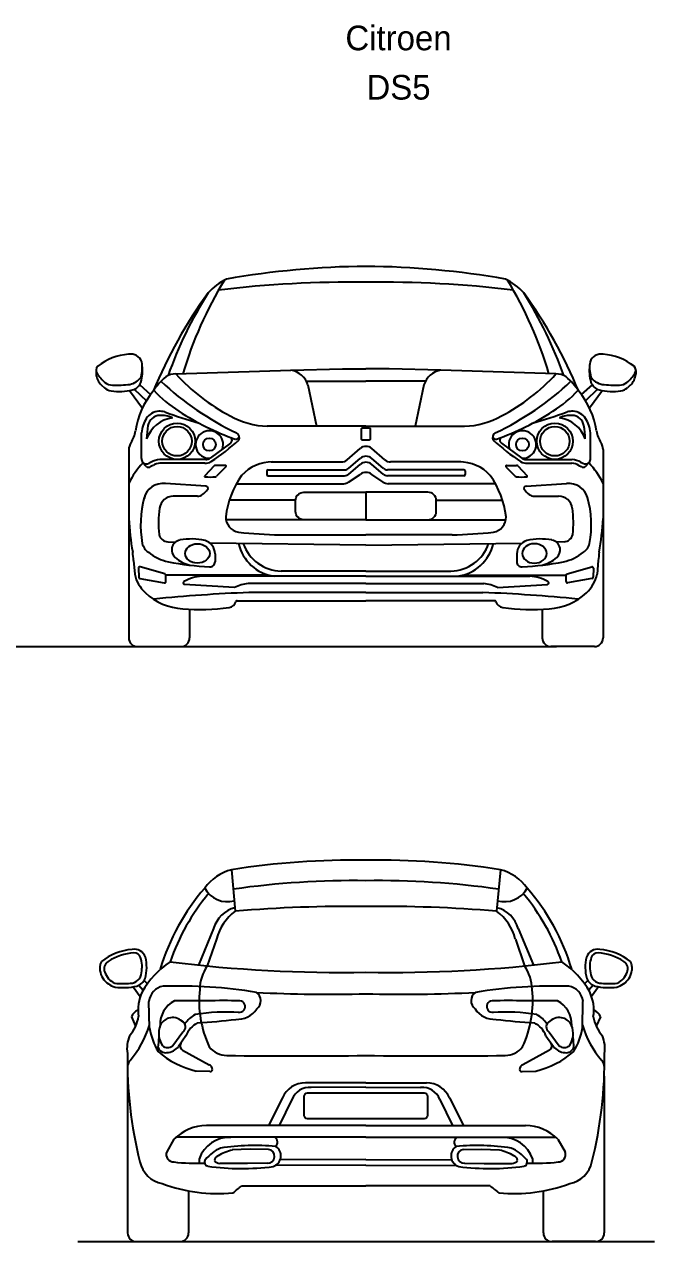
# Model space of a CAD drawing. Header units: millimetres. Extents: x 335 to 18837, y 383 to 11542.
# Drawn here: x 5380 to 7938, y 1043 to 5984 of the extents above; entities that cross this region are included whole.
import ezdxf

# ---------------------------------------------------------------- set-up
doc = ezdxf.new("R2010")
doc.units = ezdxf.units.MM
doc.layers.add('dwgmodels.com', color=30, linetype='Continuous')
doc.layers.add('txt', color=157, linetype='Continuous', lineweight=13)
doc.styles.get("Standard").update_dxf_attribs({"font": 'bgothm.ttf'})

msp = doc.modelspace()

# ---------------------------------------------------------------- linework, layer by layer
at = {"color": 18, "true_color": 0x000000}
for p, q in [((5670.5, 4579.3), (5670.5, 4563.5)), ((5994.8, 4565), (6461.5, 4579.7)), ((6461.5, 4579.7), (6671.2, 4585.4)), ((6671.2, 4585.4), (6766, 4585.4)), ((6860.7, 4585.4), (6766, 4585.4)), ((7070.4, 4579.7), (6860.7, 4585.4)), ((7537.1, 4565), (7070.4, 4579.7)), ((7861.4, 4579.3), (7861.4, 4563.5)), ((5692.9, 4518.8), (5704.3, 4508.6)), ((5805.7, 4497.1), (5858.8, 4426.3)), ((5825.8, 4502.4), (5874.9, 4456)), ((5848, 4521.2), (5892, 4481.3)), ((6524.5, 4535.1), (6766, 4535.1)), ((6530.5, 4520.2), (6565.7, 4352.3)), ((7007.4, 4535.1), (6766, 4535.1)), ((7001.4, 4520.2), (6966.2, 4352.3)), ((7683.9, 4521.2), (7639.9, 4481.3)), ((7706.1, 4502.4), (7657, 4456)), ((7726.2, 4497.1), (7673.1, 4426.3)), ((7839, 4518.8), (7827.6, 4508.6)), ((6766, 4352.3), (6365.4, 4352.3)), ((6766, 4352.3), (7166.5, 4352.3)), ((5854.8, 4222), (5854.8, 4326.2)), ((7677.1, 4222), (7677.1, 4326.2)), ((5803.3, 4257.8), (5803.3, 3977.9)), ((6216.4, 4283.8), (6133.8, 4223.2)), ((6689.5, 4216.3), (6742.3, 4261.8)), ((6842.4, 4216.3), (6789.6, 4261.8)), ((7315.5, 4283.8), (7398.1, 4223.2)), ((7728.6, 4257.8), (7728.6, 3977.9)), ((5874.3, 4189.1), (5859.5, 4205.7)), ((5894.5, 4207.1), (5885.5, 4202.2)), ((6115.9, 4217.4), (5929.9, 4217.4)), ((6112.7, 4202.1), (5929.9, 4202.1)), ((6381.4, 4207.5), (6665.8, 4207.5)), ((6696.4, 4182.2), (6742.3, 4221.7)), ((6835.5, 4182.2), (6789.6, 4221.7)), ((7150.5, 4207.5), (6866.1, 4207.5)), ((7416, 4217.4), (7602, 4217.4)), ((7419.2, 4202.1), (7602, 4202.1)), ((7637.4, 4207.1), (7646.4, 4202.2)), ((7657.6, 4189.1), (7672.4, 4205.7)), ((5901.7, 4193.6), (5892.7, 4188.8)), ((6149.7, 4191.5), (6111.6, 4150.8)), ((6195.4, 4193.5), (6154.4, 4193.5)), ((6197.7, 4187.8), (6159.7, 4149.4)), ((6363.7, 4170.9), (6363.7, 4156.5)), ((6368.5, 4175.7), (6679, 4175.7)), ((6368.5, 4151.7), (6679, 4151.7)), ((6695.8, 4125.4), (6742.3, 4156.3)), ((6696.4, 4158.2), (6742.3, 4197.8)), ((6835.5, 4158.2), (6789.6, 4197.8)), ((6836.1, 4125.4), (6789.6, 4156.3)), ((7163.5, 4175.7), (6852.9, 4175.7)), ((7163.5, 4151.7), (6852.9, 4151.7)), ((7168.2, 4170.9), (7168.2, 4156.5)), ((7334.2, 4187.8), (7372.2, 4149.4)), ((7336.6, 4193.5), (7377.5, 4193.5)), ((7382.2, 4191.5), (7420.3, 4150.8)), ((7630.2, 4193.6), (7639.2, 4188.8)), ((6240.5, 4119.3), (6675.7, 4119.3)), ((7291.4, 4119.3), (6856.2, 4119.3)), ((6082.6, 4068.8), (5983.8, 4068.8)), ((6480.4, 4052.8), (6211.9, 4052.8)), ((7051.5, 4052.8), (7320, 4052.8)), ((7449.3, 4068.8), (7548.1, 4068.8)), ((5803.3, 3977.9), (5803.3, 3493.6)), ((6514.2, 3972.9), (6197.7, 3972.9)), ((7017.7, 3972.9), (7334.2, 3972.9)), ((7728.6, 3977.9), (7728.6, 3493.6)), ((6416.4, 3911.5), (6766, 3911.5)), ((7115.5, 3911.5), (6766, 3911.5)), ((5961.9, 3883.5), (5993.1, 3882.4)), ((6766, 3869.2), (6133.1, 3877.7)), ((6766, 3869.2), (7398.8, 3877.7)), ((7570, 3883.5), (7538.8, 3882.4)), ((5822.8, 3806.9), (5827.4, 3752.2)), ((6153.6, 3834.5), (6153.6, 3802.5)), ((7378.3, 3834.5), (7378.3, 3802.5)), ((7709.1, 3806.9), (7704.5, 3752.2)), ((5842.6, 3776.6), (5844.3, 3739.6)), ((5949.9, 3753.2), (5849.2, 3781.8)), ((6766, 3764.3), (6421.3, 3764.3)), ((6766, 3764.3), (7110.6, 3764.3)), ((7582, 3753.2), (7682.7, 3781.8)), ((7689.3, 3776.6), (7687.6, 3739.6)), ((5848.5, 3734.8), (5947.6, 3717.2)), ((5953.7, 3722.3), (5953.7, 3748.2)), ((6362.2, 3748.7), (5955.3, 3748.7)), ((6232.2, 3697.8), (6028.5, 3710.7)), ((6376.7, 3743.9), (6100.5, 3743.9)), ((6766, 3713.9), (6287.7, 3713.9)), ((6766, 3743.9), (6376.7, 3743.9)), ((6766, 3743.9), (7155.2, 3743.9)), ((6766, 3713.9), (7244.2, 3713.9)), ((7155.2, 3743.9), (7431.4, 3743.9)), ((7169.7, 3748.7), (7576.6, 3748.7)), ((7299.7, 3697.8), (7503.4, 3710.7)), ((7578.2, 3722.3), (7578.2, 3748.2)), ((7683.4, 3734.8), (7584.3, 3717.2)), ((6766, 3677.7), (6291.1, 3677.7)), ((6766, 3677.7), (7240.8, 3677.7)), ((6050.5, 3609.8), (6050.5, 3493.6)), ((6243.8, 3644.4), (6766, 3644.4)), ((7288.1, 3644.4), (6766, 3644.4)), ((7481.4, 3609.8), (7481.4, 3493.6)), ((5838.6, 3458.4), (6015.2, 3458.4)), ((7693.3, 3458.4), (7516.7, 3458.4)), ((5686.6, 2159.3), (5686.6, 2143.5)), ((7845.3, 2159.3), (7845.3, 2143.5)), ((5798.8, 1714.5), (5798.8, 1078.2)), ((7733.1, 1714.5), (7733.1, 1078.2)), ((6426.7, 1626.5), (6370.4, 1514.6)), ((6465.8, 1620.2), (6414.2, 1514.6)), ((7066.1, 1620.2), (7117.7, 1514.6)), ((7105.2, 1626.5), (7161.5, 1514.6)), ((6766, 1514.6), (6118.4, 1514.6)), ((6766, 1514.6), (7413.5, 1514.6)), ((6046, 1249.2), (6046, 1078.2)), ((7485.9, 1249.2), (7485.9, 1078.2)), ((5834.1, 1043), (6010.7, 1043)), ((7697.8, 1043), (7521.2, 1043))]:
    msp.add_line(p, q, dxfattribs=at)
for points in [[(6753, 4345.7), (6778.9, 4345.7, -0.414214), (6783.7, 4341), (6783.7, 4300.4, -0.414214), (6778.9, 4295.6), (6753, 4295.6, -0.414214), (6748.2, 4300.4), (6748.2, 4341, -0.414214)], [(6514.2, 4084.6), (6766, 4084.6), (6766, 3972.9), (6514.2, 3972.9, -0.414214), (6480.3, 4006.7), (6480.3, 4050.7, -0.414214)], [(7017.7, 4084.6), (6766, 4084.6), (6766, 3972.9), (7017.7, 3972.9, 0.414214), (7051.6, 4006.7), (7051.6, 4050.7, 0.414214)], [(6529, 1647.1), (7002.9, 1647.1, -0.414214), (7016.1, 1633.8), (7016.1, 1555.3, -0.414214), (7002.9, 1542), (6529, 1542, -0.414214), (6515.8, 1555.3), (6515.8, 1633.8, -0.414214)]]:
    msp.add_lwpolyline(points, format="xyb", close=True, dxfattribs=at)
for points in [[(6116, 4109.2), (5952.3, 4119.5)], [(7415.9, 4109.2), (7579.6, 4119.5)], [(6220.4, 2552.5), (6235.6, 2384.2)], [(7311.5, 2552.5), (7296.3, 2384.2)], [(6147.7, 2313.6), (6085.8, 2165.7)], [(7384.2, 2313.6), (7446.1, 2165.7)], [(6159.6, 2271.2), (6122.1, 2162.1)], [(7372.3, 2271.2), (7409.8, 2162.1)], [(5821.6, 2077.6), (5850.2, 2038.5)], [(5844.3, 2083.9), (5861.7, 2063.9)], [(5865.5, 2103.4), (5878.8, 2089.9)], [(7666.4, 2103.4), (7653.1, 2089.9)], [(7687.6, 2083.9), (7670.2, 2063.9)], [(7710.3, 2077.6), (7681.7, 2038.5)], [(5887.3, 1910.6), (5885, 2017.9)], [(7644.6, 1910.6), (7646.9, 2017.9)], [(5813.9, 1955.9), (5831.3, 1917.6)], [(7718, 1955.9), (7700.6, 1917.6)], [(6022.8, 1893.8), (5981.9, 1837.6)], [(6035.4, 1878.5), (6005.1, 1835.6)], [(7496.5, 1878.5), (7526.8, 1835.6)], [(7509.1, 1893.8), (7550, 1837.6)], [(6021.4, 1820.2), (6129.4, 1761.2)], [(7510.5, 1820.2), (7402.5, 1761.2)], [(6131.9, 1733.2), (6076.4, 1735.5)], [(7400, 1733.2), (7455.5, 1735.5)], [(6544.4, 1687.5), (6520.1, 1687.5)], [(6766, 1687.4), (6544.4, 1687.5)], [(6766, 1687.4), (6987.5, 1687.5)], [(6987.5, 1687.5), (7011.8, 1687.5)], [(6766, 1670.5), (6543.9, 1668.5)], [(6766, 1670.5), (6988, 1668.5)], [(5986.9, 1459.5), (5957.2, 1407.7)], [(6766, 1466.4), (5994.4, 1466.4)], [(6766, 1466.4), (7537.5, 1466.4)], [(7545, 1459.5), (7574.7, 1407.7)], [(6370.4, 1417.1), (6296.7, 1418), (6223.4, 1415)], [(7161.5, 1417.1), (7235.2, 1418), (7308.5, 1415)], [(6365.2, 1362), (6285.9, 1359.9), (6173, 1360.7)], [(6766, 1352.8), (6397.6, 1351.4)], [(6766, 1376.1), (6417.9, 1375.5)], [(6766, 1376.1), (7114, 1375.5)], [(6766, 1352.8), (7134.3, 1351.4)], [(7166.7, 1362), (7246, 1359.9), (7358.9, 1360.7)], [(6261.5, 1269.7), (6766, 1269.7)], [(7270.4, 1269.7), (6766, 1269.7)]]:
    msp.add_lwpolyline(points, dxfattribs=at)
for centre, radius in [((5999.4, 4291.6), 73.6), ((5999.4, 4291.6), 59.8), ((7532.5, 4291.6), 73.6), ((7532.5, 4291.6), 59.8), ((6130.7, 4278.4), 26), ((7401.2, 4278.4), 26)]:
    msp.add_circle(centre, radius, dxfattribs=at)
for centre, radius, start, end in [((6795.7, 1547), 3454.6, 90.4941, 99.9363), ((6736.2, 1547), 3454.6, 80.0637, 89.5059), ((7550.2, 4114.9), 1592.3, 148.5533, 163.5499), ((6309.1, 4727.5), 247.7, 116.2189, 137.8673), ((7222.8, 4727.5), 247.7, 42.1327, 63.7811), ((5981.7, 4114.9), 1592.3, 16.4501, 31.4467), ((7698.9, 3752.9), 1943.5, 144.06, 157.5657), ((7538.5, 4001.7), 1671.1, 147.7401, 160.5508), ((6715.4, 264.6), 4672.8, 89.3807, 96.73), ((6816.5, 264.6), 4672.8, 83.27, 90.6193), ((5993.4, 4001.7), 1671.1, 19.4492, 32.2599), ((5833, 3752.9), 1943.5, 22.4343, 35.94), ((5819.4, 4419.1), 226.3, 94.2528, 128.7114), ((5811.6, 4597.9), 47.7, 19.7442, 100.938), ((7720.3, 4597.9), 47.7, 79.062, 160.2558), ((7712.5, 4419.1), 226.3, 51.2886, 85.7472), ((5692.3, 4579.3), 21.8, 131.4956, 216.8755), ((5695.8, 4576.8), 163.8, 343.5498, 8.006), ((5706.4, 4591.7), 151.8, 345.3058, 8.4547), ((7836.1, 4576.8), 163.8, 171.994, 196.4502), ((7825.5, 4591.7), 151.8, 171.5453, 194.6942), ((7839.6, 4579.3), 21.8, 323.1245, 48.5044), ((5748.1, 4574.4), 78.4, 187.9827, 225.1927), ((5832, 4670.4), 188.5, 213.5248, 228.251), ((5794.7, 4590.2), 69.2, 280.8508, 327.7107), ((6114, 4361.5), 249.9, 129.9932, 147.8194), ((5994.1, 4489.8), 75.1, 89.4328, 122.796), ((6580.2, 5093.4), 788.6, 222.0722, 242.4248), ((6449.3, 4495.8), 84.8, 16.7292, 81.7221), ((7082.6, 4495.8), 84.8, 98.2779, 163.2708), ((6951.7, 5093.4), 788.6, 297.5752, 317.9278), ((7537.8, 4489.8), 75.1, 57.204, 90.5672), ((7417.9, 4361.5), 249.9, 32.1806, 50.0068), ((7737.2, 4590.2), 69.2, 212.2893, 259.1492), ((7699.9, 4670.4), 188.5, 311.749, 326.4752), ((7783.8, 4574.4), 78.4, 314.8073, 352.0173), ((5748.6, 4567.2), 73.5, 232.9674, 256.4512), ((5738.1, 4573.5), 54.1, 234.1514, 269.3357), ((5764.3, 4729.3), 235.9, 261.9748, 283.4113), ((5751.8, 5059.5), 540.2, 268.4818, 275.9392), ((5804.1, 4550.4), 52.6, 286.3621, 337.6994), ((6242.9, 4799.1), 451.9, 221.6332, 238.563), ((6748.4, 5398.6), 1187, 226.6808, 244.6876), ((6783.5, 5398.6), 1187, 295.3124, 313.3192), ((7289, 4799.1), 451.9, 301.437, 318.3668), ((7727.8, 4550.4), 52.6, 202.3006, 253.6379), ((7767.6, 4729.3), 235.9, 256.5887, 278.0252), ((7780.1, 5059.5), 540.2, 264.0608, 271.5182), ((7793.8, 4573.5), 54.1, 270.6643, 305.8486), ((7783.4, 4567.2), 73.5, 283.5488, 307.0326), ((6154, 4285.7), 327, 140.2888, 171.6452), ((7377.9, 4285.7), 327, 8.3548, 39.7112), ((5930.1, 4346.9), 67, 94.5413, 146.0835), ((5925.4, 4324.9), 88.7, 74.4594, 90.3602), ((7014, 7448), 3218.8, 250.6818, 253.3091), ((6595.9, 5314.4), 1076.2, 236.8375, 250.4563), ((6936, 5314.4), 1076.2, 289.5437, 303.1625), ((6517.9, 7448), 3218.8, 286.6909, 289.3182), ((7606.5, 4324.9), 88.7, 89.6398, 105.5406), ((7601.8, 4346.9), 67, 33.9165, 85.4587), ((5981.7, 4315.4), 127.3, 147.2727, 175.1216), ((5998.5, 4258.3), 129.9, 98.0493, 160.6533), ((6482.5, 4270), 607.3, 171.8887, 177.0516), ((5932, 4344.7), 52, 92.9743, 167.7956), ((5933, 4277.7), 118.9, 66.5926, 91.7937), ((6380.3, 4694.6), 342.7, 241.1913, 267.5882), ((7151.6, 4694.6), 342.7, 272.4118, 298.8087), ((7598.9, 4277.7), 118.9, 88.2063, 113.4074), ((7533.4, 4258.3), 129.9, 19.3467, 81.9507), ((7599.9, 4344.7), 52, 12.2044, 87.0257), ((7049.4, 4270), 607.3, 2.9484, 8.1113), ((7550.2, 4315.4), 127.3, 4.8784, 32.7273), ((5706.4, 4353.6), 125.8, 327.3046, 350.698), ((6130.7, 4278.4), 55.9, 340.4671, 272.0336), ((6207.4, 4296), 15.1, 306.5517, 44.7518), ((6237.9, 4313.7), 13.7, 261.5923, 354.8275), ((6230.4, 4306.2), 22.1, 331.8262, 61.3865), ((7301.5, 4306.2), 22.1, 118.6135, 208.1738), ((7294, 4313.7), 13.7, 185.1725, 278.4077), ((7324.5, 4296), 15.1, 135.2482, 233.4483), ((7401.2, 4278.4), 55.9, 267.9664, 199.5329), ((7825.5, 4353.6), 125.8, 189.302, 212.6954), ((5866.2, 4253), 63.1, 148.8658, 175.6556), ((5557.6, 5073.1), 1040.9, 303.8898, 311.6857), ((6766, 4234.4), 36.2, 49.186, 130.814), ((7974.3, 5073.1), 1040.9, 228.3143, 236.1102), ((7665.7, 4253), 63.1, 4.3444, 31.1342), ((6089.1, 3983.3), 317, 135.953, 154.3684), ((5885.4, 4222), 30.6, 180, 212.2441), ((5875, 4222.6), 23, 227.6787, 297.2457), ((5934.5, 4135.9), 81.6, 93.9918, 119.5785), ((5934.5, 4135.9), 66.3, 93.9918, 119.5785), ((6112.7, 4251.7), 49.7, 269.4015, 300.6544), ((6115.9, 4247.5), 30.2, 270, 306.2757), ((6384.3, 4042), 165.5, 88.9951, 137.9828), ((6665.8, 4243.7), 36.2, 270, 310.814), ((6766, 4194.3), 36.2, 49.186, 130.814), ((6766, 4170.3), 36.2, 49.186, 130.814), ((6866.1, 4243.7), 36.2, 229.186, 270), ((7147.6, 4042), 165.5, 42.0172, 91.0049), ((7419.2, 4251.7), 49.7, 239.3456, 270.5985), ((7416, 4247.5), 30.2, 233.7243, 270), ((7597.4, 4135.9), 66.3, 60.4215, 86.0082), ((7597.4, 4135.9), 81.6, 60.4215, 86.0082), ((7656.9, 4222.6), 23, 242.7543, 312.3213), ((7442.8, 3983.3), 317, 25.6316, 44.047), ((7646.5, 4222), 30.6, 327.7559, 0), ((5883.7, 4201.8), 15.8, 233.3866, 304.6223), ((6113.6, 4149.3), 2.54, 143.3954, 254.7943), ((6154.4, 4187.1), 6.4, 90, 136.8377), ((6195.4, 4190.2), 3.33, 315.3649, 90), ((6570.5, 3937.6), 376.7, 145.1644, 172.7661), ((6368.5, 4170.9), 4.76, 90, 180), ((6368.5, 4156.5), 4.76, 180, 270), ((6679, 4202.4), 26.7, 270, 310.814), ((6679, 4178.4), 26.7, 270, 310.814), ((6766, 4128.8), 36.2, 49.186, 130.814), ((6852.9, 4202.4), 26.7, 229.186, 270), ((6852.9, 4178.4), 26.7, 229.186, 270), ((7163.5, 4170.9), 4.76, 0, 90), ((7163.5, 4156.5), 4.76, 270, 0), ((6961.4, 3937.6), 376.7, 7.2339, 34.8356), ((7336.6, 4190.2), 3.33, 90, 224.6351), ((7377.5, 4187.1), 6.4, 43.1623, 90), ((7418.3, 4149.3), 2.54, 285.2057, 36.6046), ((7648.2, 4201.8), 15.8, 235.3777, 306.6134), ((5942.4, 4040.8), 79.3, 82.8554, 166.2356), ((6129.9, 4444.9), 298.5, 266.7479, 274.9692), ((6116.9, 4101.1), 8.14, 319.416, 95.9336), ((6155.2, 4153.9), 6.4, 274.9692, 315.3649), ((6675.7, 4155.5), 36.2, 270, 303.6448), ((6856.2, 4155.5), 36.2, 236.3552, 270), ((7376.7, 4153.9), 6.4, 224.6351, 265.0308), ((7402, 4444.9), 298.5, 265.0308, 273.2521), ((7415, 4101.1), 8.14, 84.0664, 220.584), ((7589.5, 4040.8), 79.3, 13.7644, 97.1446), ((6279.1, 3951.6), 427.6, 164.9456, 190.0207), ((5984.8, 4011.8), 57, 90.9427, 171.7689), ((6084.1, 4102.1), 33.3, 267.4293, 305.1379), ((6001.7, 4190.9), 154.2, 311.1733, 321.9115), ((7530.2, 4190.9), 154.2, 218.0885, 228.8267), ((7447.8, 4102.1), 33.3, 234.8621, 272.5707), ((7547.1, 4011.8), 57, 8.2311, 89.0573), ((7252.8, 3951.6), 427.6, 349.9793, 15.0544), ((6331.4, 3960.5), 407.5, 171.6155, 186.7006), ((7200.5, 3960.5), 407.5, 353.2994, 8.3845), ((6912.4, 4038.8), 1110.7, 183.1419, 190.2159), ((6258.5, 3983.6), 61.7, 178.6544, 260.995), ((7273.4, 3983.6), 61.7, 279.005, 1.3456), ((6619.5, 4038.8), 1110.7, 349.7841, 356.8581), ((5963.1, 3920.6), 37.1, 191.7694, 268.0995), ((6471.7, 6003.1), 2092.4, 263.8857, 268.4857), ((7060.2, 6003.1), 2092.4, 271.5143, 276.1143), ((7568.8, 3920.6), 37.1, 271.9005, 348.2306), ((5919, 3892.3), 62.8, 193.9763, 234.9264), ((6019.2, 3850.5), 41.7, 169.3465, 228.6033), ((6018.9, 3850), 41.4, 100.869, 168.5253), ((6056.2, 3646.3), 248.6, 76.7527, 100.4565), ((6097.7, 3834.5), 55.9, 0, 73.9524), ((6418, 3916.1), 174, 193.2866, 261.9771), ((6426.1, 3932), 167.8, 199.5487, 268.3602), ((7105.8, 3932), 167.8, 271.6398, 340.4513), ((7113.9, 3916.1), 174, 278.0229, 346.7134), ((7434.2, 3834.5), 55.9, 106.0476, 180), ((7475.7, 3646.3), 248.6, 79.5435, 103.2473), ((7513, 3850), 41.4, 11.4747, 79.131), ((7512.7, 3850.5), 41.7, 311.3967, 10.6535), ((7612.9, 3892.3), 62.8, 305.0736, 346.0237), ((3504.6, 3590.9), 2328.2, 5.3234, 6.1861), ((5999.7, 3982.8), 183.7, 230.5415, 258.865), ((6081.2, 3920.2), 134.9, 228.4467, 256.9805), ((7450.8, 3920.2), 134.9, 283.0195, 311.5533), ((7532.2, 3982.8), 183.7, 281.135, 309.4585), ((10027.3, 3590.9), 2328.2, 173.8139, 174.6766), ((5847.8, 3776.8), 5.17, 74.1344, 182.5812), ((6194.6, 4973.1), 1193.1, 258.8653, 266.9771), ((6132.8, 3802.5), 20.8, 266.9771, 0), ((7399.1, 3802.5), 20.8, 180, 273.0229), ((7337.3, 4973.1), 1193.1, 273.0229, 281.1347), ((7684.1, 3776.8), 5.17, 357.4188, 105.8656), ((5970.2, 3783.5), 146.2, 192.3828, 227.0817), ((5849.4, 3739.8), 5.17, 182.5812, 259.9374), ((5948.5, 3722.3), 5.17, 259.9374, 0), ((5948.5, 3748.2), 5.17, 0, 74.1344), ((6030.7, 3716.8), 6.46, 117.6565, 250.2933), ((6109.4, 3579), 165.1, 93.0752, 119.8231), ((6303.7, 3554.3), 160.4, 95.7236, 116.5066), ((7228.2, 3554.3), 160.4, 63.4934, 84.2764), ((7422.5, 3579), 165.1, 60.1769, 86.9248), ((7501.2, 3716.8), 6.46, 289.7067, 62.3435), ((7583.4, 3748.2), 5.17, 105.8656, 180), ((7583.4, 3722.3), 5.17, 180, 280.0626), ((7561.7, 3783.5), 146.2, 312.9183, 347.6172), ((7682.5, 3739.8), 5.17, 280.0626, 357.4188), ((6035.9, 3854.1), 242.6, 227.0749, 266.7754), ((6569.6, -3155.2), 6838.6, 92.33366, 95.57129), ((6962.3, -3155.2), 6838.6, 84.42871, 87.66634), ((7496, 3854.1), 242.6, 273.2246, 312.9251), ((6096.3, 4430.7), 822.2, 264.831, 277.9686), ((6205.6, 3650.4), 34.3, 277.9896, 343.0974), ((6243.8, 3638.8), 5.67, 90, 163.0974), ((7288.1, 3638.8), 5.67, 16.9026, 90), ((7326.3, 3650.4), 34.3, 196.9026, 262.0104), ((7435.6, 4430.7), 822.2, 262.0314, 275.169), ((5838.6, 3493.6), 35.2, 180, 270), ((6015.2, 3493.6), 35.2, 270, 0), ((7516.7, 3493.6), 35.2, 180, 270), ((7693.3, 3493.6), 35.2, 270, 0), ((6721.4, -659.3), 3250.7, 89.215, 98.8658), ((6810.5, -659.3), 3250.7, 81.1342, 90.785), ((6267.4, 2367.4), 191, 104.2394, 144.6463), ((7264.5, 2367.4), 191, 35.3537, 75.7606), ((6784, 1894), 890.5, 139.0307, 163.328), ((6203.3, 2526.3), 103.6, 207.8192, 285.9556), ((6721.3, -1018.5), 3526.8, 89.2747, 98.0367), ((6810.6, -1018.5), 3526.8, 81.9633, 90.7253), ((7328.6, 2526.3), 103.6, 254.0444, 332.1808), ((6747.9, 1894), 890.5, 16.672, 40.9693), ((6791.7, 1897.9), 867.2, 139.9826, 161.0974), ((6740.2, 1897.9), 867.2, 18.9026, 40.0174), ((6265.4, 2280), 122.4, 104.7127, 164.0579), ((6357.1, 2220.4), 203.9, 126.5917, 165.5857), ((6696.5, -3082.6), 5486.2, 89.2742, 94.8189), ((6835.4, -3082.6), 5486.2, 85.1811, 90.7258), ((7174.8, 2220.4), 203.9, 14.4143, 53.4083), ((7266.5, 2280), 122.4, 15.9421, 75.2873), ((5833.8, 2003.1), 226.3, 94.2528, 128.7114), ((5826.1, 2182), 47.7, 19.7442, 100.938), ((7705.8, 2182), 47.7, 79.062, 160.2558), ((7698.1, 2003.1), 226.3, 51.2886, 85.7472), ((5722.6, 2160.2), 36, 147.3433, 181.4504), ((5739.5, 2150.3), 36.4, 123.7297, 201.8837), ((5840, 1988.7), 226.6, 94.0706, 122.1719), ((5826.1, 2188.4), 26.5, 17.5026, 94.7375), ((5742.5, 2159.7), 114.9, 347.1696, 18.6212), ((6171.7, 1878.1), 361.4, 123.6842, 150.3037), ((5712.3, 2157.4), 163.8, 343.5498, 14.3815), ((6667.9, 7744.5), 5609, 262.866, 271.0021), ((6864, 7744.5), 5609, 268.9979, 277.134), ((7360.2, 1878.1), 361.4, 29.6963, 56.3158), ((7819.6, 2157.4), 163.8, 165.6185, 196.4502), ((7789.4, 2159.7), 114.9, 161.3788, 192.8304), ((7705.8, 2188.4), 26.5, 85.2625, 162.4974), ((7692, 1988.7), 226.6, 57.8281, 85.9294), ((7792.4, 2150.3), 36.4, 338.1163, 56.2703), ((7809.3, 2160.2), 36, 358.5496, 32.6567), ((5764.2, 2154.4), 78.4, 187.9827, 236.4519), ((5779.5, 2162.8), 78.2, 199.4181, 245.243), ((5810.4, 2135.9), 44.1, 268.6934, 357.7068), ((6270.8, 2061.1), 179.7, 145.8361, 178.1388), ((7261.1, 2061.1), 179.7, 1.8612, 34.1639), ((7721.5, 2135.9), 44.1, 182.2932, 271.3066), ((7752.4, 2162.8), 78.2, 294.757, 340.5819), ((7767.7, 2154.4), 78.4, 303.5481, 352.0173), ((5765.1, 2147.8), 73.5, 232.9674, 256.4512), ((5778.3, 2459.1), 368.7, 265.0853, 274.9935), ((5780.8, 2309.9), 235.9, 261.9748, 283.4113), ((5820.7, 2131), 52.6, 286.3621, 337.6994), ((5954.5, 2010.8), 69.8, 99.8342, 174.2256), ((6003.6, 124.3), 1956.3, 80.6556, 91.7888), ((7528.3, 124.3), 1956.3, 88.2112, 99.3444), ((7577.5, 2010.8), 69.8, 5.7744, 80.1658), ((7711.2, 2131), 52.6, 202.3006, 253.6379), ((7751.1, 2309.9), 235.9, 256.5887, 278.0252), ((7753.6, 2459.1), 368.7, 265.0065, 274.9147), ((7766.8, 2147.8), 73.5, 283.5488, 307.0326), ((6015.4, 1982.8), 174.3, 154.754, 188.6141), ((6531, 2020.4), 442.2, 173.9581, 204.985), ((6609.4, 7571.9), 5524.8, 267.0101, 271.6236), ((6298.2, 2020.6), 41.1, 307.0242, 55.8687), ((6922.5, 7571.9), 5524.8, 268.3764, 272.9899), ((7233.7, 2020.6), 41.1, 124.1313, 232.9758), ((7000.9, 2020.4), 442.2, 335.015, 6.0419), ((7516.5, 1982.8), 174.3, 351.3859, 25.246), ((5858, 1938.6), 47.3, 110.8948, 158.5978), ((6035.8, 1926.2), 105, 116.7747, 182.9481), ((6189.7, -16591.9), 18613, 89.80159, 90.61928), ((6244, 2039.4), 94.3, 266.3287, 326.7559), ((6252, 1997.3), 23.8, 263.3232, 84.7277), ((7287.9, 2039.4), 94.3, 213.2441, 273.6713), ((7279.9, 1997.3), 23.8, 95.2723, 276.6768), ((7342.2, -16591.9), 18613, 89.38072, 90.19841), ((7496.1, 1926.2), 105, 357.0519, 63.2253), ((7673.9, 1938.6), 47.3, 21.4022, 69.1052), ((5687.6, 1982.2), 157.6, 318.9522, 350.702), ((5985.7, 1891.9), 61.9, 109.3021, 152.1058), ((5980.7, 1893), 59.4, 49.2372, 105.092), ((6008.7, 1914.9), 25.4, 303.5989, 65.0185), ((6124.4, 1865), 112, 117.5704, 146.1102), ((6128.7, 1842.2), 100.1, 117.6474, 158.755), ((6203.3, 1162.7), 812.2, 86.5639, 99.266), ((5834.2, 5461.8), 3539.7, 274.0178, 276.5502), ((7328.6, 1162.7), 812.2, 80.734, 93.4361), ((7697.7, 5461.8), 3539.7, 263.4498, 265.9822), ((7403.2, 1842.2), 100.1, 21.245, 62.3526), ((7407.5, 1865), 112, 33.8898, 62.4296), ((7523.2, 1914.9), 25.4, 114.9815, 236.4011), ((7551.2, 1893), 59.4, 74.908, 130.7628), ((7546.2, 1891.9), 61.9, 27.8942, 70.6979), ((7844.3, 1982.2), 157.6, 189.298, 221.0478), ((5925.7, 1828.2), 129.6, 157.0718, 189.2967), ((5519, 2031.2), 384.2, 318.9293, 343.3407), ((6169, 1959.1), 285.9, 189.774, 210.3833), ((6015.7, 1888), 90.8, 158.8251, 213.4348), ((7516.2, 1888), 90.8, 326.5652, 21.1749), ((7362.9, 1959.1), 285.9, 329.6167, 350.226), ((8012.9, 2031.2), 384.2, 196.6593, 221.0707), ((7606.2, 1828.2), 129.6, 350.7033, 22.9282), ((5050.3, 1914.9), 876.8, 354.4918, 357.252), ((5952.8, 1841.2), 31.5, 199.5321, 280.0045), ((5961.1, 1864.8), 34.2, 231.6165, 307.2651), ((5953.3, 1875.3), 65.3, 274.3348, 322.5034), ((6031.9, 1837.9), 20.6, 149.8301, 239.4631), ((6203.7, 1892.3), 94, 218.5749, 268.3405), ((7328.3, 1892.3), 94, 271.6595, 321.4251), ((7500.1, 1837.9), 20.6, 300.5369, 30.1699), ((7578.6, 1875.3), 65.3, 217.4966, 265.6652), ((7570.8, 1864.8), 34.2, 232.7349, 308.3835), ((7579.1, 1841.2), 31.5, 259.9955, 340.4679), ((8481.6, 1914.9), 876.8, 182.748, 185.5082), ((7477.9, 1778.5), 1680.3, 179.0164, 194.1663), ((5845.1, 1748.7), 47.3, 140.5048, 178.45), ((6159.4, 2086.6), 360.8, 228.9455, 256.7082), ((6483.4, 23878.3), 22081.8, 269.26694, 270.73306), ((7048.5, 23878.3), 22081.8, 269.26694, 270.73306), ((7372.5, 2086.6), 360.8, 283.2918, 311.0545), ((6054, 1778.5), 1680.3, 345.8337, 0.9836), ((7686.8, 1748.7), 47.3, 1.55, 39.4952), ((6120.5, 1740.9), 22.2, 1.1419, 66.2907), ((6133.3, 1742.5), 9.42, 261.7263, 352.8267), ((7411.4, 1740.9), 22.2, 113.7093, 178.8581), ((7398.6, 1742.5), 9.42, 187.1733, 278.2737), ((6520.5, 1584.8), 102.6, 90.233, 156.0546), ((7011.4, 1584.8), 102.6, 23.9454, 89.767), ((6536.9, 1592.6), 76.2, 84.7002, 158.7957), ((6995, 1592.6), 76.2, 21.2043, 95.2998), ((6122, 1321.5), 193.1, 91.073, 134.3916), ((7409.9, 1321.5), 193.1, 45.6084, 88.927), ((6212.7, 1335.8), 130.7, 87.5575, 161.1116), ((6315.4, 506), 927.1, 84.7697, 98.652), ((6384.1, 1446.5), 23.4, 312.6953, 58.5561), ((7147.8, 1446.5), 23.4, 121.4439, 227.3047), ((7216.5, 506), 927.1, 81.348, 95.2303), ((7319.2, 1335.8), 130.7, 18.8884, 92.4425), ((5986.4, 1397.4), 30.9, 160.6847, 269.6373), ((6248.2, 1261.9), 176.2, 114.2068, 139.4784), ((6172.9, 1371.3), 21.5, 108.417, 176.1395), ((6277.4, 1199.5), 222.1, 104.0727, 120.0834), ((6367.4, 1389.6), 27.7, 265.556, 83.7218), ((6374.9, 1391), 45.7, 288.2211, 56.8425), ((7157, 1391), 45.7, 123.1575, 251.7789), ((7164.5, 1389.6), 27.7, 96.2782, 274.444), ((7254.5, 1199.5), 222.1, 59.9166, 75.9273), ((7283.7, 1261.9), 176.2, 40.5216, 65.7932), ((7359, 1371.3), 21.5, 3.8605, 71.583), ((7545.5, 1397.4), 30.9, 270.3627, 19.3153), ((5961.1, 1391.1), 114.8, 191.9866, 258.8646), ((6076, 2097.3), 736.3, 262.9894, 272.7831), ((6125.9, 1371.9), 37.4, 170.4457, 196.4665), ((6129.4, 1366.3), 18.2, 146.5833, 256.9678), ((6261.5, 2359.1), 1019.5, 262.2779, 277.1962), ((6171.9, 1384.1), 23.4, 208.9712, 272.5797), ((7270.4, 2359.1), 1019.5, 262.8038, 277.7221), ((7360, 1384.1), 23.4, 267.4203, 331.0288), ((7402.5, 1366.3), 18.2, 283.0322, 33.4167), ((7455.9, 2097.3), 736.3, 267.2169, 277.0106), ((7406, 1371.9), 37.4, 343.5335, 9.5543), ((7570.8, 1391.1), 114.8, 281.1354, 348.0134), ((6165.5, 1898.8), 660.5, 249.9313, 275.2543), ((5709.7, 1917.5), 851, 307.3512, 310.4196), ((7822.2, 1917.5), 851, 229.5804, 232.6488), ((7366.4, 1898.8), 660.5, 264.7457, 290.0687), ((5834.1, 1078.2), 35.2, 180, 270), ((6010.7, 1078.2), 35.2, 270, 0), ((7521.2, 1078.2), 35.2, 180, 270), ((7697.8, 1078.2), 35.2, 270, 0)]:
    msp.add_arc(centre, radius, start, end, dxfattribs=at)
msp.add_ellipse((6082.2, 3836.2), major_axis=(-49.8, 0), ratio=0.78994, dxfattribs=at)
at = {"color": 18, "true_color": 0x000000, "extrusion": (0, 0, -1)}
msp.add_ellipse((7449.7, 3836.2), major_axis=(49.8, 0), ratio=0.78994, dxfattribs=at)
at = {"layer": 'dwgmodels.com', "color": 18, "true_color": 0x000000}
for p, q in [((583, 3458.4), (7539.4, 3458.4)), ((5596.4, 1043), (7937.7, 1043))]:
    msp.add_line(p, q, dxfattribs=at)

# ---------------------------------------------------------------- texts
at = {"layer": 'txt', "color": 251, "insert": (6898.2, 5827.6), "char_height": 100, "attachment_point": 5, "line_spacing_factor": 1.2}
msp.add_mtext_dynamic_manual_height_columns('Citroen DS5', width=3.345, gutter_width=12.5, heights=[0], dxfattribs=at)

doc.saveas('drawing.dxf')
